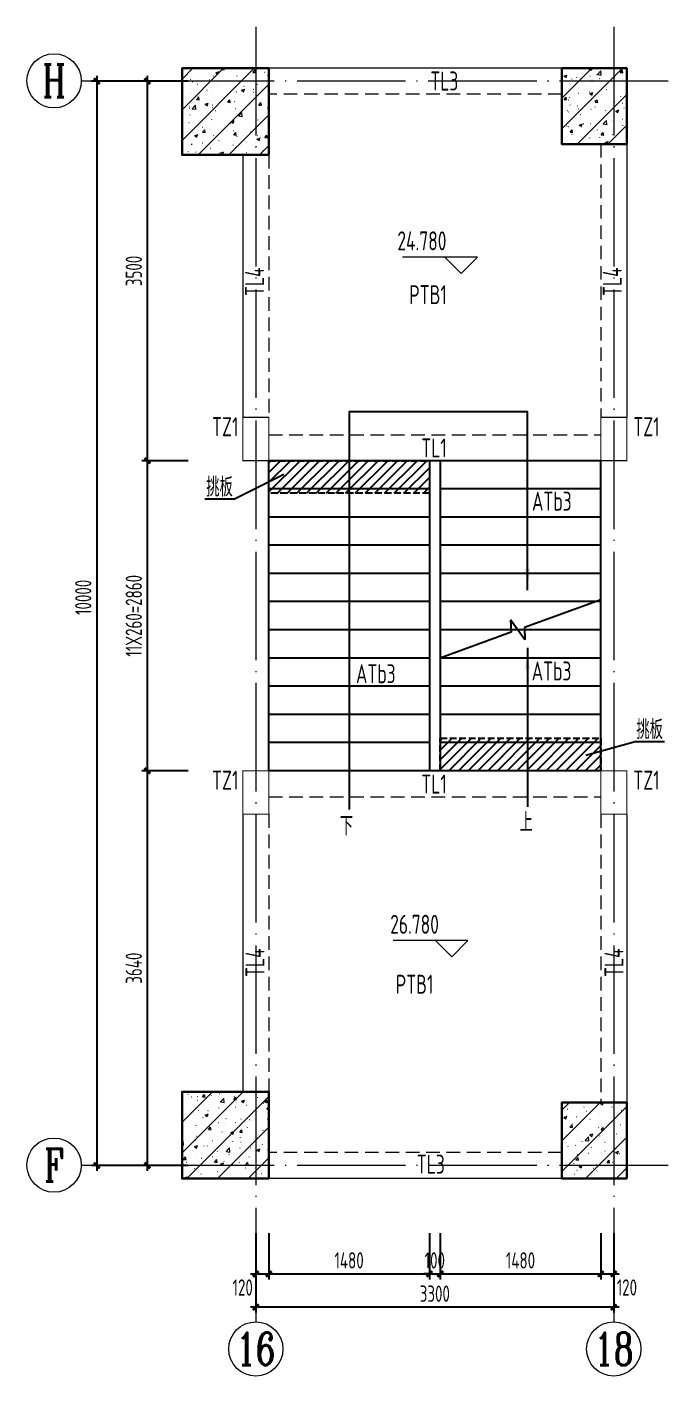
# Model space of a CAD drawing. Extents: x 56246 to 893198, y -950445 to -423535.
# Drawn here: x 507236 to 513146, y -491676 to -479235 of the extents above; entities that cross this region are included whole.
import ezdxf
from ezdxf.enums import TextEntityAlignment as Align

# ---------------------------------------------------------------- set-up
doc = ezdxf.new("R2010")
doc.units = 0
doc.header["$LTSCALE"] = 500
for name, pattern in [('CONTINOUS', [0]), ('DASH', [0.35, 0.25, -0.1]), ('DOTE', [2.42, 2, -0.2, 0.02, -0.2]), ('HIDDEN', [0.375, 0.25, -0.125])]:
    doc.linetypes.add(name, pattern=pattern)
for name, color, linetype, lineweight in [('0S-板-上层柱线', 6, 'Continuous', 18), ('0S-柱-线', 50, 'Continuous', 30), ('0S-梁-不可见', 4, 'HIDDEN', 18), ('0S-梁-线', 5, 'Continuous', 18), ('0S-楼梯-文字', 4, 'Continuous', 20), ('0S-轴线', 1, 'DOTE', 13), ('0S-轴线尺寸', 6, 'CONTINOUS', 18), ('0S-轴线编号', 6, 'CONTINOUS', 18), ('上层柱线', 6, 'Continuous', 18)]:
    doc.layers.add(name, color=color, linetype=linetype, lineweight=lineweight)
for name, color, linetype in [('PUB_DIM', 3, 'Continuous'), ('STAIR', 4, 'Continuous'), ('TEXT_LT', 90, 'Continuous')]:
    doc.layers.add(name, color=color, linetype=linetype)
doc.styles.add('TSSD_Axis', font='complex.shx', dxfattribs={"width": 0.7, "bigfont": 'hztxt.shx'})
doc.styles.add('TSSD_DIMENSION', font='tssdeng.shx', dxfattribs={"width": 0.7, "bigfont": 'Hztxt.shx'})
doc.styles.add('TSSD_Rein', font='Tssdeng.shx', dxfattribs={"width": 0.7, "bigfont": 'hztxt.shx'})
doc.dimstyles.new('TSSD_50_50', dxfattribs={"dimtxt": 150, "dimasz": 50, "dimexe": 50, "dimexo": 125, "dimgap": 50, "dimtad": 1, "dimdec": 0, "dimzin": 0, "dimdsep": 46, "dimtxsty": 'TSSD_DIMENSION', "dimblk": 'ARCHTICK', "dimblk1": 'ARCHTICK', "dimblk2": 'ARCHTICK', "dimcen": 0, "dimdle": 50, "dimclrt": 7, "dimadec": 0, "dimazin": 0, "dimtfac": 1, "dimtdec": 0, "dimtix": 1, "dimtmove": 2, "dimatfit": 3, "dimfxl": 1, "dimtolj": 1, "dimtzin": 0, "dimarcsym": 0})
pattern_1 = [(45, (64905.02, 38189.64), (-141.421356, 141.421356), []), (50, (64905.02, 38189.64), (286.90407, -25.10085), [30, -330]), (355, (64905.02, 38189.64), (-55.50053, 300.87685), [24, -264]), (100.4514, (64928.93, 38187.55), (231.40375, 275.77582), [25.49608, -280.45684]), (46.1842, (64905.02, 38269.64), (426.89642, -66.2076), [45, -495]), (96.6356, (64940.6, 38264.12), (373.86508, 389.64715), [38.24412, -420.6852]), (351.1842, (64905.02, 38269.64), (373.86478, 389.64744), [36, -396]), (21, (64945.02, 38249.64), (238.76282, -161.04756), [30, -330]), (326, (64945.02, 38249.64), (97.32613, 290.06002), [24, -264]), (71.4514, (64964.92, 38236.22), (336.08905, 129.0122), [25.49608, -280.45684]), (37.5, (64905.02, 38189.64), (4.863942, 133.157542), [2, -260.8, 2, -268, 2, -265]), (7.5, (64905.02, 38189.64), (105.227815, 157.764685), [2, -152.8, 2, -254.8, 2, -101]), (327.5, (64815.82, 38189.64), (213.528974, -9.021949), [2, -100, 2, -312, 2, -414]), (317.5, (64775.82, 38189.64), (233.27447, 40.041993), [2, -130, 2, -207.2, 2, -294])]

# ---------------------------------------------------------------- blocks, each defined once
blk = doc.blocks.new('_ArchTick')
at = {"color": 0, "linetype": 'ByBlock', "const_width": 0.5}
blk.add_lwpolyline([(-0.53, -0.53), (0.53, 0.53)], dxfattribs=at)
blk = doc.blocks.new('*D901')
at = {"layer": '0S-轴线尺寸', "color": 0, "lineweight": -2, "transparency": 16777216}
for p, q in [((509346, -490360), (509346, -491092)), ((512646, -490360), (512646, -491092)), ((512696, -491042), (509296, -491042))]:
    blk.add_line(p, q, dxfattribs=at)
at = {"layer": 'Defpoints', "color": 0, "transparency": 16777216}
for p in [(509346, -490235), (512646, -490235), (509346, -491042)]:
    blk.add_point(p, dxfattribs=at)
at = {"layer": '0S-轴线尺寸', "color": 0, "lineweight": -2, "transparency": 16777216, "xscale": 50, "yscale": 50, "zscale": 50, "rotation": 180}
blk.add_blockref('_ArchTick', (509346, -491042), dxfattribs=at)
at = {"layer": '0S-轴线尺寸', "color": 0, "lineweight": -2, "transparency": 16777216, "xscale": 50, "yscale": 50, "zscale": 50}
blk.add_blockref('_ArchTick', (512646, -491042), dxfattribs=at)
at = {"layer": '0S-轴线尺寸', "color": 7, "transparency": 16777216, "insert": (510996, -490917), "char_height": 150, "attachment_point": 5, "style": 'TSSD_DIMENSION'}
blk.add_mtext('\\A1;3300', dxfattribs=at)
blk = doc.blocks.new('*D902')
at = {"layer": '0S-轴线尺寸', "color": 0, "lineweight": -2, "transparency": 16777216}
for p, q in [((508721, -479735), (507830, -479735)), ((507880, -479685), (507880, -489785)), ((508721, -489735), (507830, -489735))]:
    blk.add_line(p, q, dxfattribs=at)
at = {"layer": 'Defpoints', "color": 0, "transparency": 16777216}
for p in [(508846, -479735), (507880, -489735), (508846, -489735)]:
    blk.add_point(p, dxfattribs=at)
at = {"layer": '0S-轴线尺寸', "color": 0, "lineweight": -2, "transparency": 16777216, "xscale": 50, "yscale": 50, "zscale": 50}
for p, rotation in [((507880, -479735), 90), ((507880, -489735), 270)]:
    blk.add_blockref('_ArchTick', p, dxfattribs=dict(at, rotation=rotation))
at = {"layer": '0S-轴线尺寸', "color": 7, "transparency": 16777216, "insert": (507755, -484495), "char_height": 150, "attachment_point": 5, "rotation": 90, "style": 'TSSD_DIMENSION'}
blk.add_mtext('\\A1;10000', dxfattribs=at)
blk = doc.blocks.new('*D903')
at = {"layer": '0S-轴线尺寸', "color": 0, "lineweight": -2, "transparency": 16777216}
for p, q in [((511046, -490360), (511046, -490785)), ((512526, -490360), (512526, -490785)), ((510996, -490735), (512576, -490735))]:
    blk.add_line(p, q, dxfattribs=at)
at = {"layer": 'Defpoints', "color": 0, "transparency": 16777216}
for p in [(511046, -490235), (512526, -490235), (512526, -490735)]:
    blk.add_point(p, dxfattribs=at)
at = {"layer": '0S-轴线尺寸', "color": 0, "lineweight": -2, "transparency": 16777216, "xscale": 50, "yscale": 50, "zscale": 50, "rotation": 180}
blk.add_blockref('_ArchTick', (511046, -490735), dxfattribs=at)
at = {"layer": '0S-轴线尺寸', "color": 0, "lineweight": -2, "transparency": 16777216, "xscale": 50, "yscale": 50, "zscale": 50}
blk.add_blockref('_ArchTick', (512526, -490735), dxfattribs=at)
at = {"layer": '0S-轴线尺寸', "color": 7, "transparency": 16777216, "insert": (511786, -490610), "char_height": 150, "attachment_point": 5, "style": 'TSSD_DIMENSION'}
blk.add_mtext('\\A1;1480', dxfattribs=at)
blk = doc.blocks.new('*D904')
at = {"layer": '0S-轴线尺寸', "color": 0, "lineweight": -2, "transparency": 16777216}
for p, q in [((512526, -490360), (512526, -490785)), ((512646, -490360), (512646, -490785)), ((512476, -490735), (512696, -490735))]:
    blk.add_line(p, q, dxfattribs=at)
at = {"layer": 'Defpoints', "color": 0, "transparency": 16777216}
for p in [(512526, -490235), (512646, -490235), (512646, -490735)]:
    blk.add_point(p, dxfattribs=at)
at = {"layer": '0S-轴线尺寸', "color": 0, "lineweight": -2, "transparency": 16777216, "xscale": 50, "yscale": 50, "zscale": 50, "rotation": 180}
blk.add_blockref('_ArchTick', (512526, -490735), dxfattribs=at)
at = {"layer": '0S-轴线尺寸', "color": 0, "lineweight": -2, "transparency": 16777216, "xscale": 50, "yscale": 50, "zscale": 50}
blk.add_blockref('_ArchTick', (512646, -490735), dxfattribs=at)
at = {"layer": '0S-轴线尺寸', "color": 7, "transparency": 16777216, "insert": (512767, -490860), "char_height": 150, "attachment_point": 5, "style": 'TSSD_DIMENSION'}
blk.add_mtext('\\A1;120', dxfattribs=at)
blk = doc.blocks.new('_ARROW')
blk.add_solid([(0, 0), (-1, 0.1), (-1, -0.1)])
blk = doc.blocks.new('*D905')
at = {"layer": '0S-轴线尺寸', "color": 0, "lineweight": -2, "transparency": 16777216}
for p, q in [((508346, -489785), (508346, -486045)), ((508721, -486095), (508296, -486095)), ((508721, -489735), (508296, -489735))]:
    blk.add_line(p, q, dxfattribs=at)
at = {"layer": 'Defpoints', "color": 0, "transparency": 16777216}
for p in [(508346, -486095), (508846, -486095), (508846, -489735)]:
    blk.add_point(p, dxfattribs=at)
at = {"layer": '0S-轴线尺寸', "color": 0, "lineweight": -2, "transparency": 16777216, "xscale": 50, "yscale": 50, "zscale": 50}
for p, rotation in [((508346, -486095), 90), ((508346, -489735), 270)]:
    blk.add_blockref('_ArchTick', p, dxfattribs=dict(at, rotation=rotation))
at = {"layer": '0S-轴线尺寸', "color": 7, "transparency": 16777216, "insert": (508221, -487915), "char_height": 150, "attachment_point": 5, "rotation": 90, "style": 'TSSD_DIMENSION'}
blk.add_mtext('\\A1;3640', dxfattribs=at)
blk = doc.blocks.new('*D906')
at = {"layer": '0S-轴线尺寸', "color": 0, "lineweight": -2, "transparency": 16777216}
for p, q in [((510946, -490360), (510946, -490785)), ((511046, -490360), (511046, -490785)), ((510946, -490735), (510896, -490735)), ((510946, -490735), (511046, -490735)), ((511046, -490735), (511096, -490735))]:
    blk.add_line(p, q, dxfattribs=at)
at = {"layer": 'Defpoints', "color": 0, "transparency": 16777216}
for p in [(510946, -490235), (511046, -490235), (511046, -490735)]:
    blk.add_point(p, dxfattribs=at)
at = {"layer": '0S-轴线尺寸', "color": 0, "lineweight": -2, "transparency": 16777216, "xscale": 50, "yscale": 50, "zscale": 50}
blk.add_blockref('_ArchTick', (510946, -490735), dxfattribs=at)
at = {"layer": '0S-轴线尺寸', "color": 0, "lineweight": -2, "transparency": 16777216, "xscale": 50, "yscale": 50, "zscale": 50, "rotation": 180}
blk.add_blockref('_ArchTick', (511046, -490735), dxfattribs=at)
at = {"layer": '0S-轴线尺寸', "color": 7, "transparency": 16777216, "insert": (510996, -490610), "char_height": 150, "attachment_point": 5, "style": 'TSSD_DIMENSION'}
blk.add_mtext('\\A1;100', dxfattribs=at)
blk = doc.blocks.new('*D907')
at = {"layer": '0S-轴线尺寸', "color": 0, "lineweight": -2, "transparency": 16777216}
for p, q in [((509466, -490360), (509466, -490785)), ((510946, -490360), (510946, -490785)), ((509416, -490735), (510996, -490735))]:
    blk.add_line(p, q, dxfattribs=at)
at = {"layer": 'Defpoints', "color": 0, "transparency": 16777216}
for p in [(509466, -490235), (510946, -490235), (510946, -490735)]:
    blk.add_point(p, dxfattribs=at)
at = {"layer": '0S-轴线尺寸', "color": 0, "lineweight": -2, "transparency": 16777216, "xscale": 50, "yscale": 50, "zscale": 50, "rotation": 180}
blk.add_blockref('_ArchTick', (509466, -490735), dxfattribs=at)
at = {"layer": '0S-轴线尺寸', "color": 0, "lineweight": -2, "transparency": 16777216, "xscale": 50, "yscale": 50, "zscale": 50}
blk.add_blockref('_ArchTick', (510946, -490735), dxfattribs=at)
at = {"layer": '0S-轴线尺寸', "color": 7, "transparency": 16777216, "insert": (510206, -490610), "char_height": 150, "attachment_point": 5, "style": 'TSSD_DIMENSION'}
blk.add_mtext('\\A1;1480', dxfattribs=at)
blk = doc.blocks.new('*D908')
at = {"layer": '0S-轴线尺寸', "color": 0, "lineweight": -2, "transparency": 16777216}
for p, q in [((509346, -490360), (509346, -490785)), ((509466, -490360), (509466, -490785)), ((509296, -490735), (509516, -490735))]:
    blk.add_line(p, q, dxfattribs=at)
at = {"layer": 'Defpoints', "color": 0, "transparency": 16777216}
for p in [(509346, -490235), (509466, -490235), (509466, -490735)]:
    blk.add_point(p, dxfattribs=at)
at = {"layer": '0S-轴线尺寸', "color": 0, "lineweight": -2, "transparency": 16777216, "xscale": 50, "yscale": 50, "zscale": 50, "rotation": 180}
blk.add_blockref('_ArchTick', (509346, -490735), dxfattribs=at)
at = {"layer": '0S-轴线尺寸', "color": 0, "lineweight": -2, "transparency": 16777216, "xscale": 50, "yscale": 50, "zscale": 50}
blk.add_blockref('_ArchTick', (509466, -490735), dxfattribs=at)
at = {"layer": '0S-轴线尺寸', "color": 7, "transparency": 16777216, "insert": (509225, -490860), "char_height": 150, "attachment_point": 5, "style": 'TSSD_DIMENSION'}
blk.add_mtext('\\A1;120', dxfattribs=at)
blk = doc.blocks.new('*D909')
at = {"layer": '0S-轴线尺寸', "color": 0, "lineweight": -2, "transparency": 16777216}
for p, q in [((508721, -479735), (508296, -479735)), ((508346, -483285), (508346, -479685)), ((508721, -483235), (508296, -483235))]:
    blk.add_line(p, q, dxfattribs=at)
at = {"layer": 'Defpoints', "color": 0, "transparency": 16777216}
for p in [(508346, -479735), (508846, -479735), (508846, -483235)]:
    blk.add_point(p, dxfattribs=at)
at = {"layer": '0S-轴线尺寸', "color": 0, "lineweight": -2, "transparency": 16777216, "xscale": 50, "yscale": 50, "zscale": 50}
for p, rotation in [((508346, -479735), 90), ((508346, -483235), 270)]:
    blk.add_blockref('_ArchTick', p, dxfattribs=dict(at, rotation=rotation))
at = {"layer": '0S-轴线尺寸', "color": 7, "transparency": 16777216, "insert": (508221, -481485), "char_height": 150, "attachment_point": 5, "rotation": 90, "style": 'TSSD_DIMENSION'}
blk.add_mtext('\\A1;3500', dxfattribs=at)
blk = doc.blocks.new('*D910')
at = {"layer": '0S-轴线尺寸', "color": 0, "lineweight": -2, "transparency": 16777216}
for p, q in [((508346, -486145), (508346, -483185)), ((508721, -483235), (508296, -483235)), ((508721, -486095), (508296, -486095))]:
    blk.add_line(p, q, dxfattribs=at)
at = {"layer": 'Defpoints', "color": 0, "transparency": 16777216}
for p in [(508346, -483235), (508846, -483235), (508846, -486095)]:
    blk.add_point(p, dxfattribs=at)
at = {"layer": '0S-轴线尺寸', "color": 0, "lineweight": -2, "transparency": 16777216, "xscale": 50, "yscale": 50, "zscale": 50}
for p, rotation in [((508346, -483235), 90), ((508346, -486095), 270)]:
    blk.add_blockref('_ArchTick', p, dxfattribs=dict(at, rotation=rotation))
at = {"layer": '0S-轴线尺寸', "color": 7, "transparency": 16777216, "insert": (508221, -484665), "char_height": 150, "attachment_point": 5, "rotation": 90, "style": 'TSSD_DIMENSION'}
blk.add_mtext('\\A1;11X260=2860', dxfattribs=at)
blk = doc.blocks.new('ts_axno')
at = {"color": 0, "linetype": 'ByBlock', "lineweight": -2}
blk.add_circle((0, 0), 0.5, dxfattribs=at)
at = {"color": 0, "linetype": 'ByBlock', "lineweight": -2, "style": 'TSSD_Axis', "width": 0.7}
blk.add_attdef('A', text='', height=0.6, dxfattribs=at).set_placement((0, 0), align=Align.MIDDLE_CENTER)

msp = doc.modelspace()

# ---------------------------------------------------------------- hatches: boundary and pattern name
h = msp.add_hatch()
h.set_pattern_fill('ANSI31', color=256, scale=20)
h.set_pattern_definition([(45, (189672.795, -13143.795), (-44.9012806, 44.9012806), [])])
h.paths.add_polyline_path([(510945.9283, -483534.8128), (509465.9283, -483534.8128), (509465.9283, -483234.8128), (510945.9283, -483234.8128)])
h = msp.add_hatch()
h.set_pattern_fill('ANSI31', color=256, scale=20)
h.set_pattern_definition([(45, (191252.795, -15703.795), (-44.9012806, 44.9012806), [])])
h.paths.add_polyline_path([(512525.9283, -486094.8128), (511045.9283, -486094.8128), (511045.9283, -485794.8128), (512525.9283, -485794.8128)])
at = {"layer": '上层柱线'}
h = msp.add_hatch(dxfattribs=at)
h.set_pattern_fill('钢筋混凝土', color=256, scale=40, pattern_type=2)
h.set_pattern_definition(pattern_1)
h.paths.add_polyline_path([(509465.9283, -480414.8128), (509465.9283, -479614.8128), (508665.9283, -479614.8128), (508665.9283, -480414.8128)])
h = msp.add_hatch(dxfattribs=at)
h.set_pattern_fill('钢筋混凝土', color=256, scale=40, pattern_type=2)
h.set_pattern_definition(pattern_1)
h.paths.add_polyline_path([(512765.9283, -480314.8128), (512765.9283, -479614.8128), (512165.9283, -479614.8128), (512165.9283, -480314.8128)])
h = msp.add_hatch(dxfattribs=at)
h.set_pattern_fill('钢筋混凝土', color=256, scale=40, pattern_type=2)
h.set_pattern_definition([(45, (64905.02, 38469.64), (-141.421356, 141.421356), []), (50, (64905.02, 38469.64), (286.90407, -25.10085), [30, -330]), (355, (64905.02, 38469.64), (-55.50053, 300.87685), [24, -264]), (100.4514, (64928.93, 38467.55), (231.40375, 275.77582), [25.49608, -280.45684]), (46.1842, (64905.02, 38549.64), (426.89642, -66.2076), [45, -495]), (96.6356, (64940.6, 38544.12), (373.86508, 389.64715), [38.24412, -420.6852]), (351.1842, (64905.02, 38549.64), (373.86478, 389.64744), [36, -396]), (21, (64945.02, 38529.64), (238.76282, -161.04756), [30, -330]), (326, (64945.02, 38529.64), (97.32613, 290.06002), [24, -264]), (71.4514, (64964.92, 38516.22), (336.08905, 129.0122), [25.49608, -280.45684]), (37.5, (64905.02, 38469.64), (4.863942, 133.157542), [2, -260.8, 2, -268, 2, -265]), (7.5, (64905.02, 38469.64), (105.227815, 157.764685), [2, -152.8, 2, -254.8, 2, -101]), (327.5, (64815.82, 38469.64), (213.528974, -9.021949), [2, -100, 2, -312, 2, -414]), (317.5, (64775.82, 38469.64), (233.27447, 40.041993), [2, -130, 2, -207.2, 2, -294])])
h.paths.add_polyline_path([(509465.9283, -489854.8148), (509465.9283, -489054.8148), (508665.9283, -489054.8148), (508665.9283, -489854.8148)])
h = msp.add_hatch(dxfattribs=at)
h.set_pattern_fill('钢筋混凝土', color=256, scale=40, pattern_type=2)
h.set_pattern_definition(pattern_1)
h.paths.add_polyline_path([(512765.9283, -489854.8148), (512765.9283, -489154.8148), (512165.9283, -489154.8148), (512165.9283, -489854.8148)])

# ---------------------------------------------------------------- linework, layer by layer
at = {"linetype": 'DASH', "ltscale": 0.5}
for points in [[(510945.9283, -483534.8128), (509465.9283, -483534.8128), (509465.9283, -483234.8128), (510945.9283, -483234.8128)], [(512525.9283, -486094.8128), (511045.9283, -486094.8128), (511045.9283, -485794.8128), (512525.9283, -485794.8128)]]:
    msp.add_lwpolyline(points, close=True, dxfattribs=at)
at = {"layer": '0S-板-上层柱线', "const_width": 10}
for points in [[(509225.9283, -482834.8128), (509465.9283, -482834.8128), (509465.9283, -483234.8128), (509225.9283, -483234.8128)], [(512525.9283, -482834.8128), (512765.9283, -482834.8128), (512765.9283, -483234.8128), (512525.9283, -483234.8128)], [(509225.9283, -486094.8128), (509465.9283, -486094.8128), (509465.9283, -486494.8128), (509225.9283, -486494.8128)], [(512525.9283, -486094.8128), (512765.9283, -486094.8128), (512765.9283, -486494.8128), (512525.9283, -486494.8128)]]:
    msp.add_lwpolyline(points, close=True, dxfattribs=at)
at = {"layer": '0S-柱-线'}
for points in [[(509465.9283, -480414.8128), (509465.9283, -479614.8128), (508665.9283, -479614.8128), (508665.9283, -480414.8128)], [(512765.9283, -480314.8128), (512765.9283, -479614.8128), (512165.9283, -479614.8128), (512165.9283, -480314.8128)], [(509465.9283, -489854.8148), (509465.9283, -489054.8148), (508665.9283, -489054.8148), (508665.9283, -489854.8148)], [(512765.9283, -489854.8148), (512765.9283, -489154.8148), (512165.9283, -489154.8148), (512165.9283, -489854.8148)]]:
    msp.add_lwpolyline(points, close=True, dxfattribs=at)
at = {"layer": '0S-梁-不可见'}
for p, q in [((512165.9283, -479854.8128), (509465.9283, -479854.8128)), ((512525.9283, -480314.8128), (512525.9283, -482834.8128)), ((509465.9283, -480414.8128), (509465.9283, -482834.8128)), ((509465.9283, -482994.8128), (512525.9283, -482994.8128)), ((509465.9283, -486334.8128), (512525.9283, -486334.8128)), ((509465.9283, -486494.8128), (509465.9283, -489054.8148)), ((512525.9283, -486494.8128), (512525.9283, -489154.8148)), ((512165.9283, -489614.8128), (509465.9283, -489614.8128))]:
    msp.add_line(p, q, dxfattribs=at)
at = {"layer": '0S-梁-线'}
for p, q in [((512165.9283, -479614.8128), (509465.9283, -479614.8128)), ((512765.9283, -480314.8128), (512765.9283, -482834.8128)), ((509225.9283, -480414.8128), (509225.9283, -482834.8128)), ((509465.9283, -483234.8128), (512525.9283, -483234.8128)), ((509465.9283, -486094.8128), (512525.9283, -486094.8128)), ((509225.9283, -486494.8128), (509225.9283, -489054.8148)), ((512765.9283, -486494.8128), (512765.9283, -489154.8148)), ((512165.9283, -489854.8128), (509465.9283, -489854.8128))]:
    msp.add_line(p, q, dxfattribs=at)
at = {"layer": '0S-楼梯-文字'}
for p, q in [((511238.8301, -481357.2073), (510698.8301, -481357.2073)), ((511088.8301, -481357.2073), (511238.8301, -481507.2073)), ((511388.8301, -481357.2073), (511088.8301, -481357.2073)), ((511238.8301, -481507.2073), (511388.8301, -481357.2073)), ((511151.6937, -487660.2374), (510611.6937, -487660.2374)), ((511001.6937, -487660.2374), (511151.6937, -487810.2374)), ((511301.6937, -487660.2374), (511001.6937, -487660.2374)), ((511151.6937, -487810.2374), (511301.6937, -487660.2374))]:
    msp.add_line(p, q, dxfattribs=at)
at = {"layer": '0S-轴线'}
for p, q in [((509345.9283, -479234.8128), (509345.9283, -490234.8128)), ((512645.9283, -479234.8128), (512645.9283, -490234.8128)), ((513145.9283, -479734.8128), (508845.9283, -479734.8128)), ((513145.9283, -489734.8128), (508845.9283, -489734.8128))]:
    msp.add_line(p, q, dxfattribs=at)
at = {"layer": '0S-轴线尺寸'}
for p, q in [((509345.9283, -490234.8128), (509345.9283, -491176.3969)), ((512645.9283, -490234.8128), (512645.9283, -491176.3969))]:
    msp.add_line(p, q, dxfattribs=at)
at = {"layer": '0S-轴线编号'}
for p, q in [((508845.9283, -479734.8128), (507736.2624, -479734.8128)), ((508845.9283, -489734.8128), (507736.2624, -489734.8128))]:
    msp.add_line(p, q, dxfattribs=at)
at = {"layer": 'PUB_DIM'}
for points in [[(511850.4723, -484430.1946), (511850.4723, -482782.9731), (510205.9283, -482782.9731), (510205.9283, -486453.1298)], [(511850.4723, -484959.4265), (511850.4723, -486425.5784)]]:
    msp.add_lwpolyline(points, dxfattribs=at)
at = {"layer": 'STAIR'}
for p, q in [((510945.9283, -483234.8128), (509465.9283, -483234.8128)), ((509465.9283, -486094.8128), (509465.9283, -483234.8128)), ((510945.9283, -483234.8128), (509465.9283, -483234.8128)), ((511045.9283, -483234.8128), (510945.9283, -483234.8128)), ((510945.9283, -483234.8128), (510945.9283, -486094.8128)), ((511045.9283, -483234.8128), (511045.9283, -486094.8128)), ((512525.9283, -483234.8128), (511045.9283, -483234.8128)), ((512525.9283, -486094.8128), (512525.9283, -483234.8128)), ((510945.9283, -483494.8128), (509465.9283, -483494.8128)), ((512525.9283, -483494.8128), (511045.9283, -483494.8128)), ((510945.9283, -483754.8128), (509465.9283, -483754.8128)), ((512525.9283, -483754.8128), (511045.9283, -483754.8128)), ((510945.9283, -484014.8128), (509465.9283, -484014.8128)), ((512525.9283, -484014.8128), (511045.9283, -484014.8128)), ((510945.9283, -484274.8128), (509465.9283, -484274.8128)), ((512525.9283, -484274.8128), (511045.9283, -484274.8128)), ((510945.9283, -484534.8128), (509465.9283, -484534.8128)), ((512525.9283, -484534.8128), (511045.9283, -484534.8128)), ((512525.9283, -484516.631), (511822.0148, -484772.5995)), ((511826.7138, -484887.9378), (511695.1427, -484701.6878)), ((511695.1427, -484701.6878), (511699.8417, -484817.0261)), ((510945.9283, -484794.8128), (509465.9283, -484794.8128)), ((512525.9283, -484794.8128), (511045.9283, -484794.8128)), ((511699.8417, -484817.0261), (511045.9283, -485054.8128)), ((511822.0148, -484772.5995), (511826.7138, -484887.9378)), ((510945.9283, -485054.8128), (509465.9283, -485054.8128)), ((512525.9283, -485054.8128), (511045.9283, -485054.8128)), ((510945.9283, -485314.8128), (509465.9283, -485314.8128)), ((512525.9283, -485314.8128), (511045.9283, -485314.8128)), ((510945.9283, -485574.8128), (509465.9283, -485574.8128)), ((512525.9283, -485574.8128), (511045.9283, -485574.8128)), ((510945.9283, -485834.8128), (509465.9283, -485834.8128)), ((512525.9283, -485834.8128), (511045.9283, -485834.8128)), ((510945.9283, -486094.8128), (509465.9283, -486094.8128)), ((511045.9283, -486094.8128), (510945.9283, -486094.8128)), ((512525.9283, -486094.8128), (511045.9283, -486094.8128))]:
    msp.add_line(p, q, dxfattribs=at)
at = {"layer": 'TEXT_LT'}
for points in [[(509603.8602, -483360.605), (509149.196, -483589.7834), (508877.2427, -483589.7834)], [(512387.9963, -485949.5748), (512842.6605, -485825.7639), (513114.6138, -485825.7639)]]:
    msp.add_lwpolyline(points, dxfattribs=at)
at = {"layer": '上层柱线'}
for points in [[(512765.9283, -480314.8128), (512765.9283, -479614.8128), (512165.9283, -479614.8128), (512165.9283, -480314.8128)], [(512765.9283, -489854.8148), (512765.9283, -489154.8148), (512165.9283, -489154.8148), (512165.9283, -489854.8148)]]:
    msp.add_lwpolyline(points, close=True, dxfattribs=at)

# ---------------------------------------------------------------- block references
at = {"layer": '0S-轴线编号'}
ref = msp.add_blockref('ts_axno', (507486.2858, -479731.3912), dxfattribs=dict(at, xscale=500, yscale=500, zscale=500))
ref.add_attrib('18', 'H', dxfattribs={"height": 300, "style": 'TSSD_Axis', "width": 0.7}).set_placement((507486.2858, -479731.3912), align=Align.MIDDLE_CENTER)
ref = msp.add_blockref('ts_axno', (507486.2858, -489731.3912), dxfattribs=dict(at, xscale=500, yscale=500, zscale=500))
ref.add_attrib('18', 'F', dxfattribs={"height": 300, "style": 'TSSD_Axis', "width": 0.7}).set_placement((507486.2858, -489731.3912), align=Align.MIDDLE_CENTER)
ref = msp.add_blockref('ts_axno', (509345.9283, -491426.3969), dxfattribs=dict(at, xscale=500, yscale=500, zscale=500))
ref.add_attrib('17', '16', dxfattribs={"height": 300, "style": 'TSSD_Axis', "width": 0.7}).set_placement((509345.9283, -491426.3969), align=Align.MIDDLE_CENTER)
ref = msp.add_blockref('ts_axno', (512645.9283, -491426.3969), dxfattribs=dict(at, xscale=500, yscale=500, zscale=500))
ref.add_attrib('18', '18', dxfattribs={"height": 300, "style": 'TSSD_Axis', "width": 0.7}).set_placement((512645.9283, -491426.3969), align=Align.MIDDLE_CENTER)
at = {"layer": 'PUB_DIM', "xscale": 200, "yscale": 200, "zscale": 200}
for p, rotation in [((511850.4723, -484430.1946), 270), ((511850.4723, -484959.4265), 90)]:
    msp.add_blockref('_ARROW', p, dxfattribs=dict(at, rotation=rotation))

# ---------------------------------------------------------------- texts
at = {"layer": '0S-楼梯-文字', "style": 'TSSD_Rein', "width": 0.7}
for s, p in [('TL3', (510954.0869, -479820.748)), ('TZ1', (508942.2142, -483008.8906)), ('TZ1', (512825.5922, -483008.8906)), ('TL1', (510870.7497, -483204.4682)), ('TZ1', (508942.2142, -486268.8906)), ('TL1', (510870.7497, -486304.4682)), ('TZ1', (512825.5922, -486268.8906)), ('下', (510120.0917, -486690.6941)), ('上', (511777.1714, -486656.6152)), ('TL3', (510829.6836, -489810.4238))]:
    msp.add_text(s, height=175, dxfattribs=at).set_placement(p)
for s, p in [('24.780', (510877.125, -481207.2073)), ('PTB1', (510933.6421, -481703.361)), ('26.780', (510809.2732, -487510.2374)), ('PTB1', (510809.2732, -488063.5552))]:
    msp.add_text(s, height=175, dxfattribs=at).set_placement(p, align=Align.MIDDLE)
for p in [(509421.685, -481716.1288), (512719.8326, -481716.1288), (509425.799, -487996.425), (512735.3867, -487996.425)]:
    msp.add_text('TL4', height=175, rotation=90, dxfattribs=at).set_placement(p)
at = {"layer": 'TEXT_LT', "style": 'TSSD_Rein', "width": 0.7}
for rotation, p in [(0.00000003, (508888.992, -483565.9762, 33.9)), (359.99999997, (512854.0063, -485801.9567, 33.9))]:
    msp.add_text('挑板', height=175, rotation=rotation, dxfattribs=at).set_placement(p)
for p in [(511892.196, -483695.9405), (511889.7727, -485262.1021), (510269.297, -485287.1021)]:
    msp.add_text('ATb3', height=175, dxfattribs=at).set_placement(p)

# ---------------------------------------------------------------- dimensions: what is measured, and where the dimension line sits
at = {"layer": '0S-轴线尺寸'}
for base, p1, p2, angle, picture, middle, dimtype in [((507880.4469, -489734.8128), (508845.9283, -479734.8128), (508845.9283, -489734.8128), 270, '*D902', (507755.4469, -484494.8128), 160), ((509465.9283, -490734.8128), (509345.9283, -490234.8128), (509465.9283, -490234.8128), 0, '*D908', (509224.9667, -490859.8128), 161), ((512645.9283, -490734.8128), (512525.9283, -490234.8128), (512645.9283, -490234.8128), 0, '*D904', (512766.8898, -490859.8128), 161)]:
    dim = msp.add_linear_dim(base=base, p1=p1, p2=p2, angle=angle, dimstyle='TSSD_50_50', dxfattribs=at)
    dim.commit()
    dim.dimension.update_dxf_attribs({"geometry": picture, "text_midpoint": middle, "dimtype": dimtype})
for p1, p2, distance, picture, middle in [((508845.9283, -483234.8129), (508845.9283, -479734.8128), 500, '*D909', (508220.9283, -481484.8128)), ((508845.9283, -489734.8128), (508845.9283, -486094.8128), 500, '*D905', (508220.9283, -487914.8128)), ((509465.9283, -490234.8128), (510945.9283, -490234.8128), -500, '*D907', (510205.9283, -490609.8128)), ((510945.9283, -490234.8128), (511045.9283, -490234.8128), -500, '*D906', (510995.9283, -490609.8128)), ((511045.9283, -490234.8128), (512525.9283, -490234.8128), -500, '*D903', (511785.9283, -490609.8128))]:
    dim = msp.add_aligned_dim(p1=p1, p2=p2, distance=distance, dimstyle='TSSD_50_50', dxfattribs=at)
    dim.commit()
    dim.dimension.update_dxf_attribs({"geometry": picture, "text_midpoint": middle})
dim = msp.add_aligned_dim(p1=(508845.9283, -486094.8128), p2=(508845.9283, -483234.8129), distance=500, text='11X260=<>', dimstyle='TSSD_50_50', dxfattribs=at)
dim.commit()
dim.dimension.update_dxf_attribs({"geometry": '*D910', "text_midpoint": (508220.9283, -484664.8128)})
dim = msp.add_linear_dim(base=(509345.9283, -491042.1825), p1=(512645.9283, -490234.8128), p2=(509345.9283, -490234.8128), dimstyle='TSSD_50_50', dxfattribs=at)
dim.commit()
dim.dimension.update_dxf_attribs({"geometry": '*D901', "text_midpoint": (510995.9283, -490917.1825)})

doc.saveas('drawing.dxf')
